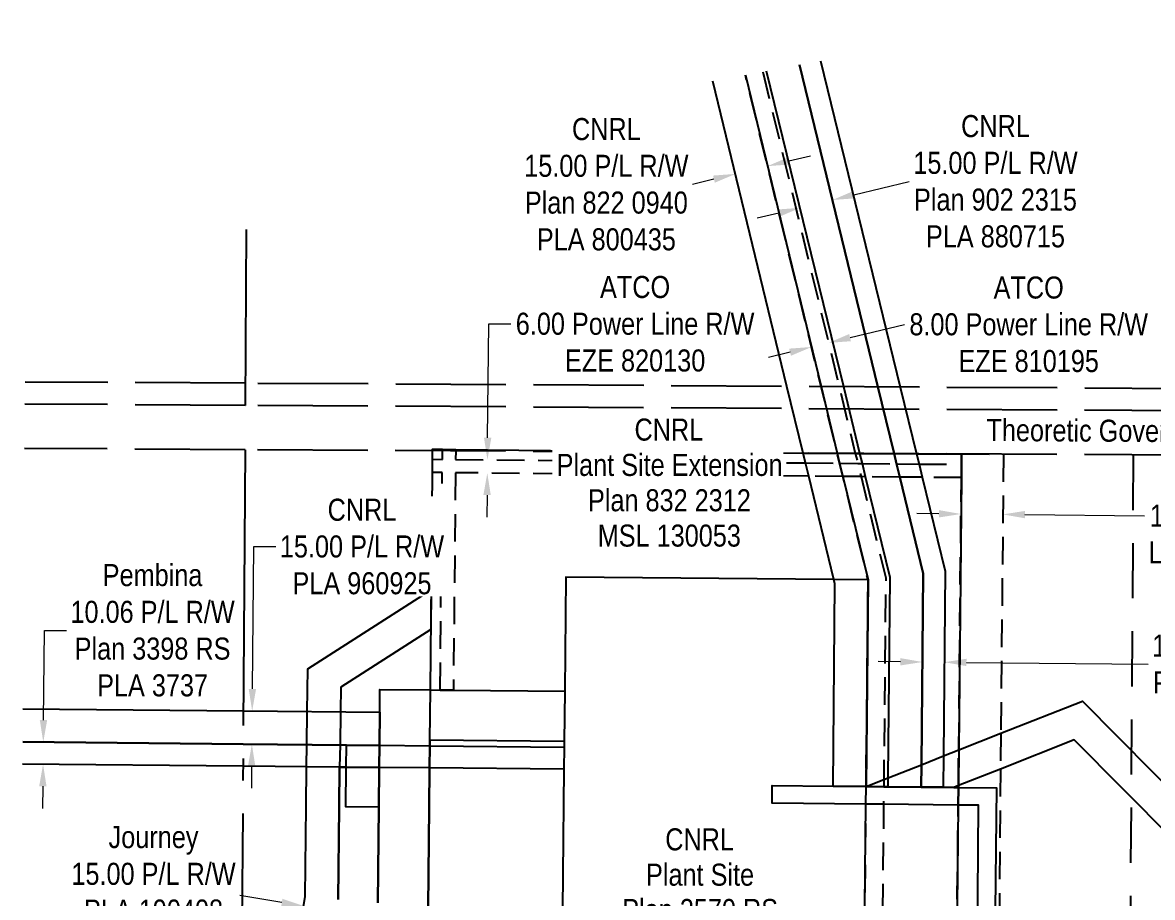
# Model space of a CAD drawing. Extents: x 469089 to 471458, y 6041741 to 6043893.
# Drawn here: x 469650 to 470162, y 6042447 to 6042843 of the extents above; entities that cross this region are included whole.
import ezdxf
from ezdxf.enums import TextEntityAlignment as Align

# ---------------------------------------------------------------- set-up
doc = ezdxf.new("R2010")
doc.units = 0
doc.header["$LTSCALE"] = 5
doc.header["$PDMODE"] = 35
doc.header["$PDSIZE"] = 0.5
for name, pattern in [('foc-ACCESSROAD', [3.75, 2.5, -1.25]), ('foc-FLOWLINE', [3.75, 2.5, -1.25]), ('foc-LSD', [8, 5, -3]), ('foc-QUARTERLINE', [33, 25, -3, 2, -3]), ('foc-UNSURVEYED', [12.5, 10, -2.5])]:
    doc.linetypes.add(name, pattern=pattern)
doc.layers.get('Defpoints').update_dxf_attribs({"color": 9})
for name, color, linetype in [('C-AR', 13, 'foc-ACCESSROAD'), ('C-RW', 13, 'Continuous'), ('C-WS', 13, 'foc-ACCESSROAD'), ('F-EZE', 190, 'foc-FLOWLINE'), ('F-RW', 190, 'Continuous'), ('L-QSEC', 8, 'foc-QUARTERLINE'), ('L-ROAD-T', 7, 'Continuous'), ('L-SECTION-LSD', 7, 'foc-LSD'), ('L-TITLEDB', 4, 'Continuous'), ('L-TITLEDB-T', 4, 'Continuous'), ('L-USEC', 7, 'foc-UNSURVEYED')]:
    doc.layers.add(name, color=color, linetype=linetype)
for name, color, linetype, lineweight in [('C-AR-T', 13, 'Continuous', 9), ('C-RW-T', 13, 'Continuous', 9), ('C-WS-T', 13, 'Continuous', 9), ('F-RW-T', 190, 'Continuous', 9)]:
    doc.layers.add(name, color=color, linetype=linetype, lineweight=lineweight)
doc.styles.add('80CG', font='ARIALN.TTF', dxfattribs={"height": 10})
doc.styles.add('80L', font='ARIALN.TTF', dxfattribs={"height": 10})
doc.dimstyles.new('Compass 5 000', dxfattribs={"dimscale": 5, "dimtxt": 9, "dimasz": 2, "dimexe": 0.2, "dimexo": 0.0625, "dimgap": 0.5, "dimtad": 0, "dimtih": 1, "dimtoh": 1, "dimzin": 0, "dimdsep": 46, "dimtxsty": '80CG', "dimcen": 0.1, "dimse1": 1, "dimse2": 1, "dimclrd": 256, "dimclrt": 256, "dimaunit": 1, "dimadec": 4, "dimazin": 0, "dimtfac": 0.06, "dimtofl": 0, "dimtmove": 0, "dimatfit": 1, "dimfxl": 0.2, "dimtolj": 1, "dimtzin": 0, "dimlwd": -1, "dimarcsym": 0})

# ---------------------------------------------------------------- blocks, each defined once
blk = doc.blocks.new('*D424')
at = {"layer": 'Defpoints', "color": 0, "transparency": 16777216}
for p in [(470015.13, 6042698.08), (470016.77, 6042691.29), (470009.01, 6042689.41)]:
    blk.add_point(p, dxfattribs=at)
at = {"layer": 'F-RW-T', "transparency": 16777216}
for p, q in [((470024.84, 6042700.44), (470049.53, 6042706.43)), ((469997.64, 6042693.83), (469987.92, 6042691.47))]:
    blk.add_line(p, q, dxfattribs=at)
for points in [[(470024.45, 6042702.06), (470025.24, 6042698.82), (470015.13, 6042698.08)], [(469997.25, 6042695.45), (469998.03, 6042692.21), (470007.36, 6042696.19)]]:
    blk.add_solid(points, dxfattribs=at)
at = {"layer": 'F-RW-T', "transparency": 16777216, "insert": (470105.87, 6042706.43), "char_height": 10, "attachment_point": 5, "style": '80CG'}
blk.add_mtext('\\A1;ATCO\\P8.00 Power Line R/W\\PEZE 810195', dxfattribs=at)
blk = doc.blocks.new('*D425')
at = {"layer": 'Defpoints', "color": 0, "transparency": 16777216}
for p in [(469860.4, 6042645.03), (469869.9, 6042644.94), (469869.85, 6042638.94)]:
    blk.add_point(p, dxfattribs=at)
at = {"layer": 'F-RW-T', "transparency": 16777216}
for p, q in [((469860.5, 6042655.03), (469861.01, 6042706.68)), ((469861.01, 6042706.68), (469871.01, 6042706.68)), ((469860.25, 6042629.03), (469860.15, 6042619.03))]:
    blk.add_line(p, q, dxfattribs=at)
for points in [[(469858.84, 6042655.05), (469862.17, 6042655.02), (469860.4, 6042645.03)], [(469858.58, 6042629.05), (469861.92, 6042629.02), (469860.35, 6042639.03)]]:
    blk.add_solid(points, dxfattribs=at)
at = {"layer": 'F-RW-T', "transparency": 16777216, "insert": (469927.37, 6042706.68), "char_height": 10, "attachment_point": 5, "style": '80CG'}
blk.add_mtext('\\A1;ATCO\\P6.00 Power Line R/W\\PEZE 820130', dxfattribs=at)
blk = doc.blocks.new('*D427')
at = {"layer": 'C-AR-T', "transparency": 16777216}
for p, q in [((470065.16, 6042620.54), (470055.17, 6042620.64)), ((470104.17, 6042620.17), (470158.37, 6042619.65))]:
    blk.add_line(p, q, dxfattribs=at)
for points in [[(470065.18, 6042622.21), (470065.15, 6042618.88), (470075.16, 6042620.45)], [(470104.18, 6042621.84), (470104.15, 6042618.51), (470094.17, 6042620.27)]]:
    blk.add_solid(points, dxfattribs=at)
at = {"layer": 'Defpoints', "color": 0, "transparency": 16777216}
for p in [(470094.17, 6042620.27), (470074.72, 6042574.38), (470093.73, 6042574.2)]:
    blk.add_point(p, dxfattribs=at)
at = {"layer": 'C-AR-T', "transparency": 16777216, "insert": (470186.29, 6042619.65), "char_height": 10, "attachment_point": 5, "style": '80CG'}
blk.add_mtext('\\A1;CNRL\\P19.00 A/R\\PLOC 3364', dxfattribs=at)
blk = doc.blocks.new('*D433')
at = {"layer": 'C-RW-T', "transparency": 16777216}
for p, q in [((469997.15, 6042780.59), (470006.87, 6042782.95)), ((469963.15, 6042772.33), (469953.43, 6042769.97))]:
    blk.add_line(p, q, dxfattribs=at)
for points in [[(469996.76, 6042782.21), (469997.54, 6042778.97), (469987.43, 6042778.23)], [(469962.75, 6042773.95), (469963.54, 6042770.71), (469972.86, 6042774.69)]]:
    blk.add_solid(points, dxfattribs=at)
at = {"layer": 'Defpoints', "color": 0, "transparency": 16777216}
for p in [(469959.29, 6042830.57), (469973.86, 6042834.11), (469972.86, 6042774.69)]:
    blk.add_point(p, dxfattribs=at)
at = {"layer": 'C-RW-T', "transparency": 16777216, "insert": (469914.34, 6042769.97), "char_height": 10, "attachment_point": 5, "style": '80CG'}
blk.add_mtext('\\A1;CNRL\\P15.00 P/L R/W\\PPlan 822 0940\\PPLA 800435', dxfattribs=at)
blk = doc.blocks.new('*D435')
at = {"layer": 'C-RW-T', "transparency": 16777216}
for p, q in [((470026.59, 6042765.23), (470051.72, 6042771.33)), ((469992.49, 6042756.95), (469982.77, 6042754.59))]:
    blk.add_line(p, q, dxfattribs=at)
for points in [[(470026.2, 6042766.85), (470026.99, 6042763.61), (470016.88, 6042762.87)], [(469992.1, 6042758.57), (469992.88, 6042755.33), (470002.21, 6042759.31)]]:
    blk.add_solid(points, dxfattribs=at)
at = {"layer": 'Defpoints', "color": 0, "transparency": 16777216}
for p in [(470016.88, 6042762.87), (470024.21, 6042732.67), (470009.54, 6042729.11)]:
    blk.add_point(p, dxfattribs=at)
at = {"layer": 'C-RW-T', "transparency": 16777216, "insert": (470090.8, 6042771.33), "char_height": 10, "width": 372.4986, "attachment_point": 5, "style": '80CG'}
blk.add_mtext('\\A1;CNRL\\P15.00 P/L R/W\\PPlan 902 2315\\PPLA 880715', dxfattribs=at)
blk = doc.blocks.new('*D436')
at = {"layer": 'C-RW-T', "transparency": 16777216}
for p, q in [((470047.66, 6042553.42), (470037.66, 6042553.51)), ((470077.66, 6042553.13), (470160.02, 6042552.36))]:
    blk.add_line(p, q, dxfattribs=at)
for points in [[(470047.67, 6042555.08), (470047.64, 6042551.75), (470057.66, 6042553.32)], [(470077.67, 6042554.8), (470077.64, 6042551.47), (470067.66, 6042553.23)]]:
    blk.add_solid(points, dxfattribs=at)
at = {"layer": 'Defpoints', "color": 0, "transparency": 16777216}
for p in [(470057.89, 6042578.24), (470067.89, 6042578.14), (470067.66, 6042553.23)]:
    blk.add_point(p, dxfattribs=at)
at = {"layer": 'C-RW-T', "transparency": 16777216, "insert": (470199.1, 6042552.36), "char_height": 10, "attachment_point": 5, "style": '80CG'}
blk.add_mtext('\\A1;CNRL\\P10.00 P/L R/W\\PPlan 062 1349\\PPLA 930761', dxfattribs=at)
blk = doc.blocks.new('*D439')
at = {"layer": 'Defpoints', "color": 0, "transparency": 16777216}
for p in [(469658.98, 6042516.99), (469686.97, 6042516.72), (469686.88, 6042506.67)]:
    blk.add_point(p, dxfattribs=at)
at = {"layer": 'F-RW-T', "transparency": 16777216}
for p, q in [((469659.08, 6042526.99), (469659.47, 6042567.67)), ((469659.47, 6042567.67), (469669.47, 6042567.67)), ((469658.79, 6042496.94), (469658.7, 6042486.94))]:
    blk.add_line(p, q, dxfattribs=at)
for points in [[(469657.41, 6042527.01), (469660.75, 6042526.97), (469658.98, 6042516.99)], [(469657.13, 6042496.96), (469660.46, 6042496.93), (469658.89, 6042506.94)]]:
    blk.add_solid(points, dxfattribs=at)
at = {"layer": 'F-RW-T', "transparency": 16777216, "insert": (469708.55, 6042567.67), "char_height": 10, "attachment_point": 5, "style": '80CG'}
blk.add_mtext('\\A1;Pembina\\P10.06 P/L R/W\\PPlan 3398 RS\\PPLA 3737', dxfattribs=at)
blk = doc.blocks.new('*D440')
at = {"layer": 'C-RW-T', "transparency": 16777216}
for p, q in [((469753.82, 6042541.09), (469754.44, 6042605.65)), ((469754.44, 6042605.65), (469764.44, 6042605.65)), ((469753.48, 6042506.09), (469753.39, 6042496.09))]:
    blk.add_line(p, q, dxfattribs=at)
for points in [[(469752.15, 6042541.1), (469755.48, 6042541.07), (469753.72, 6042531.09)], [(469751.82, 6042506.1), (469755.15, 6042506.07), (469753.58, 6042516.09)]]:
    blk.add_solid(points, dxfattribs=at)
at = {"layer": 'Defpoints', "color": 0, "transparency": 16777216}
for p in [(469753.72, 6042531.09), (469758.07, 6042531.05), (469757.92, 6042516.04)]:
    blk.add_point(p, dxfattribs=at)
at = {"layer": 'C-RW-T', "transparency": 16777216, "insert": (469803.52, 6042605.65), "char_height": 10, "attachment_point": 5, "style": '80CG', "bg_fill": 3, "box_fill_scale": 1.1, "bg_fill_color": 256, "bg_fill_true_color": 13158600, "bg_fill_transparency": 0}
blk.add_mtext('\\A1;CNRL\\P15.00 P/L R/W\\PPLA 960925', dxfattribs=at)
blk = doc.blocks.new('*D446')
at = {"layer": 'Defpoints', "color": 0, "transparency": 16777216}
for p in [(469777.06, 6042442.65), (469769.08, 6042394.01), (469783.88, 6042391.58)]:
    blk.add_point(p, dxfattribs=at)
at = {"layer": 'F-RW-T', "transparency": 16777216}
for p, q in [((469767.19, 6042444.27), (469748.07, 6042447.41)), ((469801.73, 6042438.6), (469811.6, 6042436.98))]:
    blk.add_line(p, q, dxfattribs=at)
for points in [[(469767.46, 6042445.91), (469766.92, 6042442.63), (469777.06, 6042442.65)], [(469802, 6042440.25), (469801.46, 6042436.96), (469791.86, 6042440.22)]]:
    blk.add_solid(points, dxfattribs=at)
at = {"layer": 'F-RW-T', "transparency": 16777216, "insert": (469708.98, 6042447.41), "char_height": 10, "attachment_point": 5, "style": '80CG'}
blk.add_mtext('\\A1;Journey\\P15.00 P/L R/W\\PPLA 190408\\P(Expired)', dxfattribs=at)

msp = doc.modelspace()

# ---------------------------------------------------------------- linework, layer by layer
at = {"layer": 'C-AR'}
msp.add_lwpolyline([(470091.713, 6042363.057), (470091.518, 6042342.625), (470090.217, 6042342.638), (470082.222, 6042342.715), (470072.227, 6042342.811), (470072.34, 6042353.631), (470072.834, 6042387.999), (470073.223, 6042416.901), (470073.318, 6042426.951), (470073.906, 6042488.438), (470073.981, 6042496.43), (470073.989, 6042497.241), (470074.143, 6042513.423), (470075.322, 6042636.938), (470075.379, 6042642.938), (470075.424, 6042647.686), (470094.427, 6042647.576), (470093.219, 6042520.971), (470093.065, 6042504.79), (470092.373, 6042426.772), (470092.226, 6042416.723), (470092.033, 6042396.528), (470091.713, 6042363.057)], close=True, dxfattribs=at)
at = {"layer": 'C-RW'}
for points in [[(470011.495, 6042825.92), (470047.611, 6042678.007), (470055, 6042647.803), (470056.135, 6042643.126), (470057.608, 6042637.111), (470068.046, 6042594.523), (470067.259, 6042510.699), (470067.126, 6042496.495), (470057.118, 6042496.591), (470057.214, 6042506.723), (470058.033, 6042593.406), (470047.394, 6042637.211), (470045.934, 6042643.225), (470044.81, 6042647.863), (470037.471, 6042678.066), (470001.996, 6042824.134)], [(469977.406, 6042819.512), (470011.722, 6042678.215), (470018.987, 6042648.013), (470020.126, 6042643.475), (470021.592, 6042637.462), (470033.018, 6042590.537), (470032.133, 6042496.832), (470017.141, 6042496.975), (470018.009, 6042588.814), (470017.554, 6042590.684), (470006.123, 6042637.612), (470004.658, 6042643.627), (470003.569, 6042648.102), (469996.236, 6042678.305), (469962.637, 6042816.736)], [(470001.996, 6042824.134), (470037.471, 6042678.066), (470044.81, 6042647.863), (470045.934, 6042643.225), (470047.394, 6042637.211), (470058.033, 6042593.406), (470057.214, 6042506.723), (470057.118, 6042496.591), (470042.127, 6042496.735), (470042.166, 6042500.769), (470043.023, 6042591.684), (470031.928, 6042637.362), (470030.468, 6042643.376), (470029.356, 6042647.952), (470021.981, 6042678.155), (469987.028, 6042821.32)], [(470192.924, 6042450.974), (470126.514, 6042518.025), (470093.065, 6042504.79), (470073.989, 6042497.241), (470071.989, 6042496.449), (470067.126, 6042496.495), (470057.118, 6042496.591), (470042.127, 6042496.735), (470040.129, 6042496.754), (470032.133, 6042496.832), (470040.159, 6042499.982), (470042.166, 6042500.769), (470057.214, 6042506.723), (470067.259, 6042510.699), (470074.143, 6042513.423), (470093.219, 6042520.971), (470130.201, 6042535.603), (470209.957, 6042455.079)], [(469649.771, 6042532.079), (469749.716, 6042531.125), (469811.572, 6042530.534), (469811.429, 6042515.533), (469811.332, 6042505.483), (469811.141, 6042487.513), (469796.14, 6042487.672), (469796.332, 6042505.633), (469796.428, 6042515.676), (469749.618, 6042516.124), (469649.673, 6042517.079)]]:
    msp.add_lwpolyline(points, dxfattribs=at)
at = {"layer": 'C-RW', "flags": 128}
msp.add_lwpolyline([(470082.578, 6042426.864), (470083.16, 6042488.348), (470073.906, 6042488.438), (470040.053, 6042488.792), (470032.058, 6042488.892), (469989.489, 6042489.245), (469989.565, 6042497.239), (470017.141, 6042496.975), (470032.133, 6042496.832), (470040.129, 6042496.754), (470042.127, 6042496.735), (470057.118, 6042496.591), (470067.126, 6042496.495), (470071.989, 6042496.449), (470073.981, 6042496.43), (470091.232, 6042496.265), (470090.574, 6042426.789)], dxfattribs=at)
at = {"layer": 'C-WS', "linetype": 'Continuous'}
msp.add_lwpolyline([(469833.578, 6042442.129), (469833.977, 6042487.294), (469834.179, 6042505.264), (469834.275, 6042515.314), (469834.299, 6042517.812), (469834.517, 6042540.651), (469835.457, 6042639.276), (469835.515, 6042645.276), (469835.551, 6042649.08), (469835.559, 6042649.872), (469840.03, 6042649.826), (469846.03, 6042649.764), (469846.03, 6042649.764), (470003.569, 6042648.102), (470018.987, 6042648.013), (470027.23, 6042647.965), (470029.356, 6042647.952), (470044.81, 6042647.863), (470055, 6042647.803), (470075.424, 6042647.686), (470075.379, 6042642.938), (470075.322, 6042636.938), (470074.143, 6042513.423), (470073.989, 6042497.241), (470073.981, 6042496.43), (470073.906, 6042488.438), (470073.318, 6042426.951)], dxfattribs=at)
at = {"layer": 'F-EZE', "flags": 128}
msp.add_lwpolyline([(469985.276, 6042820.991), (470019.963, 6042678.167), (470027.23, 6042647.965), (470028.373, 6042643.417), (470029.838, 6042637.4), (470041.023, 6042591.46), (470040.159, 6042499.982), (470040.128, 6042496.754), (470040.053, 6042488.792), (470039.472, 6042427.265), (470039.377, 6042417.214), (470031.382, 6042417.289), (470031.477, 6042427.339), (470032.058, 6042488.892), (470032.133, 6042496.832), (470033.018, 6042590.537), (470021.592, 6042637.462), (470020.126, 6042643.475), (470018.987, 6042648.013), (470011.722, 6042678.215), (469977.406, 6042819.512)], dxfattribs=at)
at = {"layer": 'F-EZE'}
msp.add_lwpolyline([(469846.023, 6042649.019), (469845.986, 6042645.174), (470004.658, 6042643.627), (470020.12, 6042643.47), (470028.346, 6042643.397), (470030.468, 6042643.376), (470045.934, 6042643.225), (470056.135, 6042643.126), (470075.379, 6042642.938), (470075.322, 6042636.938), (470057.608, 6042637.111), (470047.394, 6042637.211), (470031.928, 6042637.362), (470029.814, 6042637.383), (470021.585, 6042637.457), (470006.123, 6042637.612), (469845.927, 6042639.174), (469844.966, 6042540.527), (469838.966, 6042540.608), (469839.927, 6042639.232), (469835.457, 6042639.276), (469835.515, 6042645.276), (469839.985, 6042645.232), (469840.023, 6042649.053), (469840.03, 6042649.826), (469846.03, 6042649.764), (469846.023, 6042649.019)], close=True, dxfattribs=at)
at = {"layer": 'F-RW'}
for points in [[(469755.876, 6042313.522), (469777.765, 6042446.941), (469778.187, 6042487.83), (469778.407, 6042505.804), (469778.529, 6042515.848), (469778.712, 6042530.847), (469778.948, 6042550.162), (469834.95, 6042586.053), (469834.779, 6042568.112), (469793.884, 6042541.947), (469793.74, 6042530.704), (469793.548, 6042515.704), (469793.372, 6042505.66), (469793.188, 6042487.693), (469792.754, 6042445.642)], [(469810.748, 6042444.098), (469811.141, 6042487.513), (469811.332, 6042505.483), (469811.429, 6042515.533), (469811.572, 6042530.534), (469811.67, 6042540.872), (469834.518, 6042540.651), (469838.966, 6042540.608), (469844.966, 6042540.539), (469895.446, 6042540.064), (469895.446, 6042540.064), (469895.23, 6042517.223), (469834.299, 6042517.812), (469834.275, 6042515.314), (469834.179, 6042505.264), (469833.977, 6042487.294), (469833.578, 6042442.129)], [(469649.673, 6042517.079), (469749.618, 6042516.124), (469796.428, 6042515.676), (469811.429, 6042515.533), (469834.275, 6042515.314), (469895.207, 6042514.732), (469895.112, 6042504.683), (469834.179, 6042505.264), (469811.332, 6042505.483), (469796.332, 6042505.633), (469793.333, 6042505.661), (469749.552, 6042506.078), (469649.607, 6042507.029)], [(469792.754, 6042445.642), (469793.188, 6042487.693), (469793.333, 6042505.661), (469796.332, 6042505.632), (469811.332, 6042505.483), (469811.141, 6042487.513), (469810.748, 6042444.098)]]:
    msp.add_lwpolyline(points, dxfattribs=at)
at = {"layer": 'L-QSEC', "flags": 128}
for points in [[(469750.622, 6042669.683), (469751.145, 6042749.524)], [(469750.491, 6042649.577), (469745.426, 6041875.525)]]:
    msp.add_lwpolyline(points, dxfattribs=at)
at = {"layer": 'L-SECTION-LSD', "flags": 128}
msp.add_lwpolyline([(470153.295, 6042647.253), (470148.106, 6041843.22)], dxfattribs=at)
at = {"layer": 'L-TITLEDB'}
msp.add_lwpolyline([(470021.24, 6042407.903), (470031.292, 6042407.807), (470031.382, 6042417.289), (470031.477, 6042427.339), (470032.058, 6042488.892), (470032.133, 6042496.832), (470033.018, 6042590.537), (470017.554, 6042590.684), (469895.935, 6042591.847), (469895.446, 6042540.064), (469895.23, 6042517.223), (469895.207, 6042514.732), (469895.111, 6042504.683), (469894.209, 6042409.117), (469981.32, 6042408.285), (469996.312, 6042408.141), (470021.24, 6042407.903)], close=True, dxfattribs=at)
at = {"layer": 'L-USEC', "flags": 128}
for points in [[(469750.688, 6042679.736), (469650.741, 6042680.312)], [(470556.291, 6042675.089), (469750.688, 6042679.736)], [(469750.607, 6042669.683), (469650.675, 6042670.259)], [(470556.215, 6042665.037), (469750.607, 6042669.683)], [(469750.491, 6042649.577), (469650.544, 6042650.153)], [(470556.099, 6042644.931), (469750.491, 6042649.577)]]:
    msp.add_lwpolyline(points, dxfattribs=at)

# ---------------------------------------------------------------- texts
at = {"layer": 'L-ROAD-T', "style": '80L'}
msp.add_text('Theoretic Government Road Allowance', height=9.99479, rotation=359.66941, dxfattribs=at).set_placement((470186.626, 6042657.977), align=Align.MIDDLE_CENTER)
at = {"layer": 'L-TITLEDB-T', "insert": (469921.066, 6042477.886), "char_height": 9.99479, "width": 70.15893, "attachment_point": 1, "line_spacing_factor": 0.961801, "style": '80L'}
msp.add_mtext('\\pi19.98842;CNRL\\P\\pi11.26173;Plant Site\\P\\pi0.48972;Plan 2570 RS\\P\\pi3.31226;MSL 130053', dxfattribs=at)

# ---------------------------------------------------------------- dimensions: what is measured, and where the dimension line sits
at = {"layer": 'C-AR-T'}
dim = msp.add_linear_dim(base=(470094.166, 6042620.267), p1=(470074.725, 6042574.384), p2=(470093.727, 6042574.202), angle=359.4536, text='CNRL\\P19.00 A/R\\PLOC 3364', dimstyle='Compass 5 000', dxfattribs=at)
dim.commit()
dim.dimension.update_dxf_attribs({"geometry": '*D427', "text_midpoint": (470186.287, 6042619.655), "dimtype": 161})
at = {"layer": 'C-RW-T'}
for base, p1, p2, angle, text, picture, middle in [((469972.864, 6042774.692), (469973.861, 6042834.113), (469959.292, 6042830.574), 193.65108, 'CNRL\\P15.00 P/L R/W\\PPlan 822 0940\\PPLA 800435', '*D433', (469914.344, 6042769.971)), ((470016.875, 6042762.871), (470009.541, 6042729.11), (470024.209, 6042732.672), 13.65081, 'CNRL\\P15.00 P/L R/W\\PPlan 902 2315\\PPLA 880715', '*D435', (470090.804, 6042771.333)), ((470067.658, 6042553.227), (470057.89, 6042578.236), (470067.892, 6042578.142), 359.46208, 'CNRL\\P10.00 P/L R/W\\PPlan 062 1349\\PPLA 930761', '*D436', (470199.104, 6042552.36))]:
    dim = msp.add_linear_dim(base=base, p1=p1, p2=p2, angle=angle, text=text, dimstyle='Compass 5 000', dxfattribs=at)
    dim.commit()
    dim.dimension.update_dxf_attribs({"geometry": picture, "text_midpoint": middle, "dimtype": 161})
at = {"layer": 'F-RW-T'}
dim = msp.add_linear_dim(base=(469658.984, 6042516.99), p1=(469686.878, 6042506.674), p2=(469686.974, 6042516.722), angle=89.45258, text='Pembina\\P10.06 P/L R/W\\PPlan 3398 RS\\PPLA 3737', dimstyle='Compass 5 000', dxfattribs=at)
dim.commit()
dim.dimension.update_dxf_attribs({"geometry": '*D439', "text_midpoint": (469708.555, 6042567.67), "dimtype": 161})

# ---------------------------------------------------------------- next in the draw order: texts
at = {"layer": 'C-WS-T', "insert": (469891.306, 6042663.734), "char_height": 9.99479, "width": 101.77955, "attachment_point": 1, "line_spacing_factor": 0.961801, "style": '80L', "bg_fill": 3, "box_fill_scale": 1.15, "bg_fill_color": 256, "bg_fill_true_color": 256, "bg_fill_transparency": 0}
msp.add_mtext('\\pi35.79873;CNRL\\P\\pi0.48972;Plant Site Extension\\P\\pi14.70468;Plan 832 2312\\P\\pi19.12257;MSL 130053', dxfattribs=at)

# ---------------------------------------------------------------- next in the draw order: dimensions: what is measured, and where the dimension line sits
at = {"layer": 'C-RW-T'}
dim = msp.add_linear_dim(base=(469753.723, 6042531.087), p1=(469757.922, 6042516.044), p2=(469758.065, 6042531.045), angle=89.45267, text='CNRL\\P15.00 P/L R/W\\PPLA 960925', dimstyle='Compass 5 000', override={"dimtfill": 1}, dxfattribs=at)
dim.commit()
dim.dimension.update_dxf_attribs({"geometry": '*D440', "text_midpoint": (469803.521, 6042605.649), "dimtype": 161})

# ---------------------------------------------------------------- next in the draw order: dimensions: what is measured, and where the dimension line sits
at = {"layer": 'F-RW-T'}
for base, p1, p2, angle, text, picture, middle in [((469860.405, 6042645.033), (469869.846, 6042638.941), (469869.905, 6042644.941), 89.44135, 'ATCO\\P6.00 Power Line R/W\\PEZE 820130', '*D425', (469927.37, 6042706.675)), ((470015.127, 6042698.077), (470009.006, 6042689.407), (470016.775, 6042691.294), 13.65102, 'ATCO\\P8.00 Power Line R/W\\PEZE 810195', '*D424', (470105.873, 6042706.433)), ((469777.061, 6042442.651), (469783.884, 6042391.579), (469769.081, 6042394.008), 170.68266, 'Journey\\P15.00 P/L R/W\\PPLA 190408\\P(Expired)', '*D446', (469708.979, 6042447.408))]:
    dim = msp.add_linear_dim(base=base, p1=p1, p2=p2, angle=angle, text=text, dimstyle='Compass 5 000', dxfattribs=at)
    dim.commit()
    dim.dimension.update_dxf_attribs({"geometry": picture, "text_midpoint": middle, "dimtype": 161})

doc.saveas('drawing.dxf')
